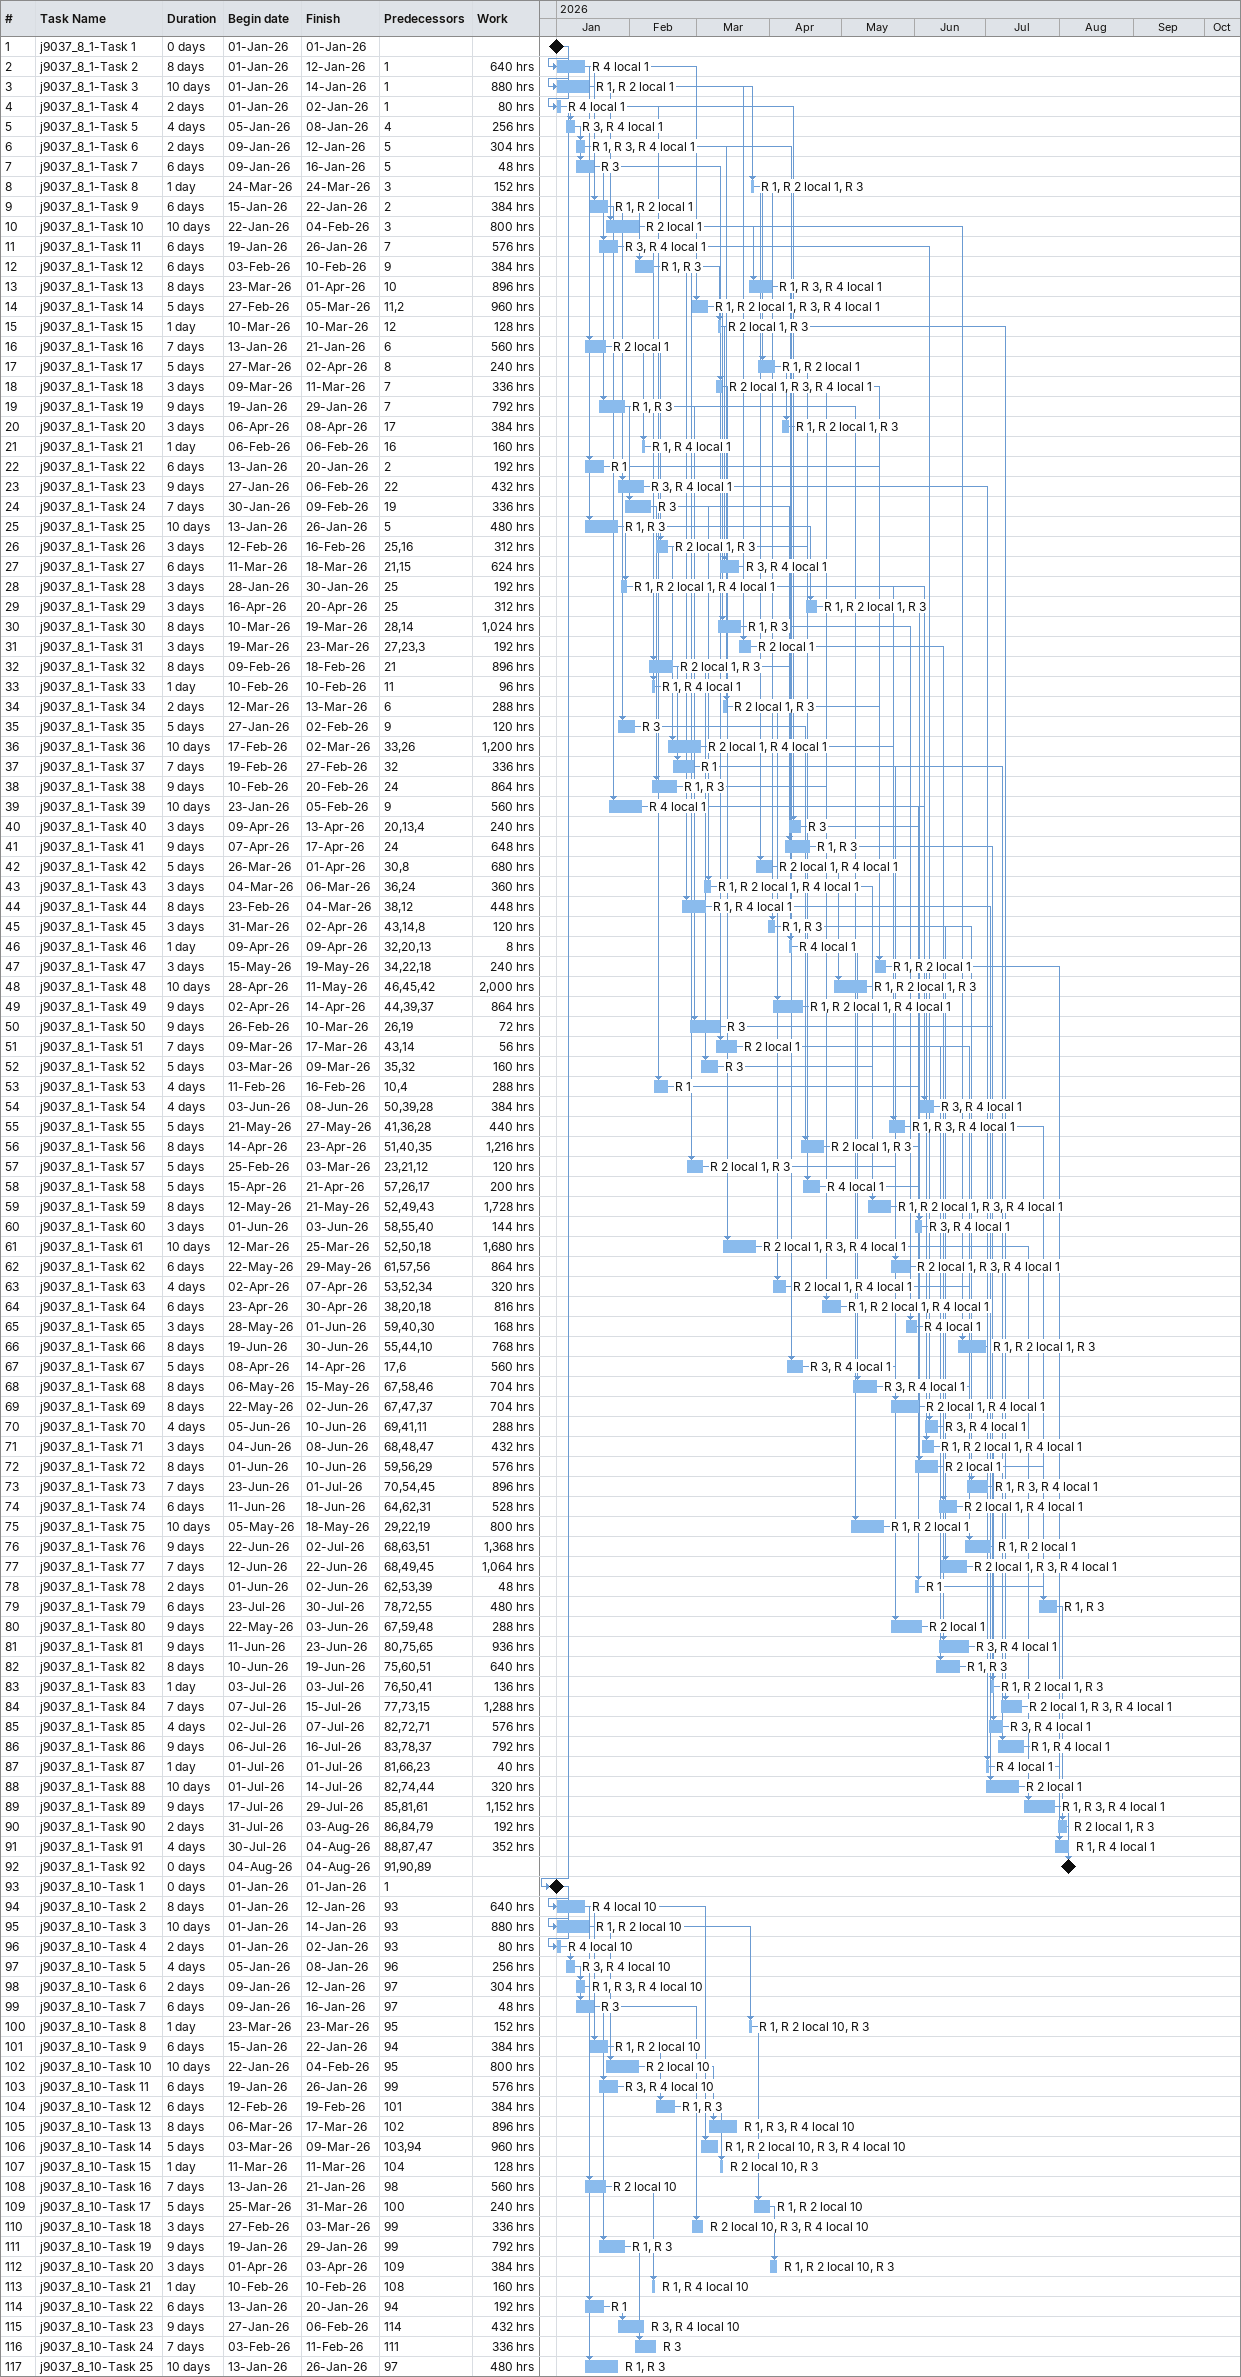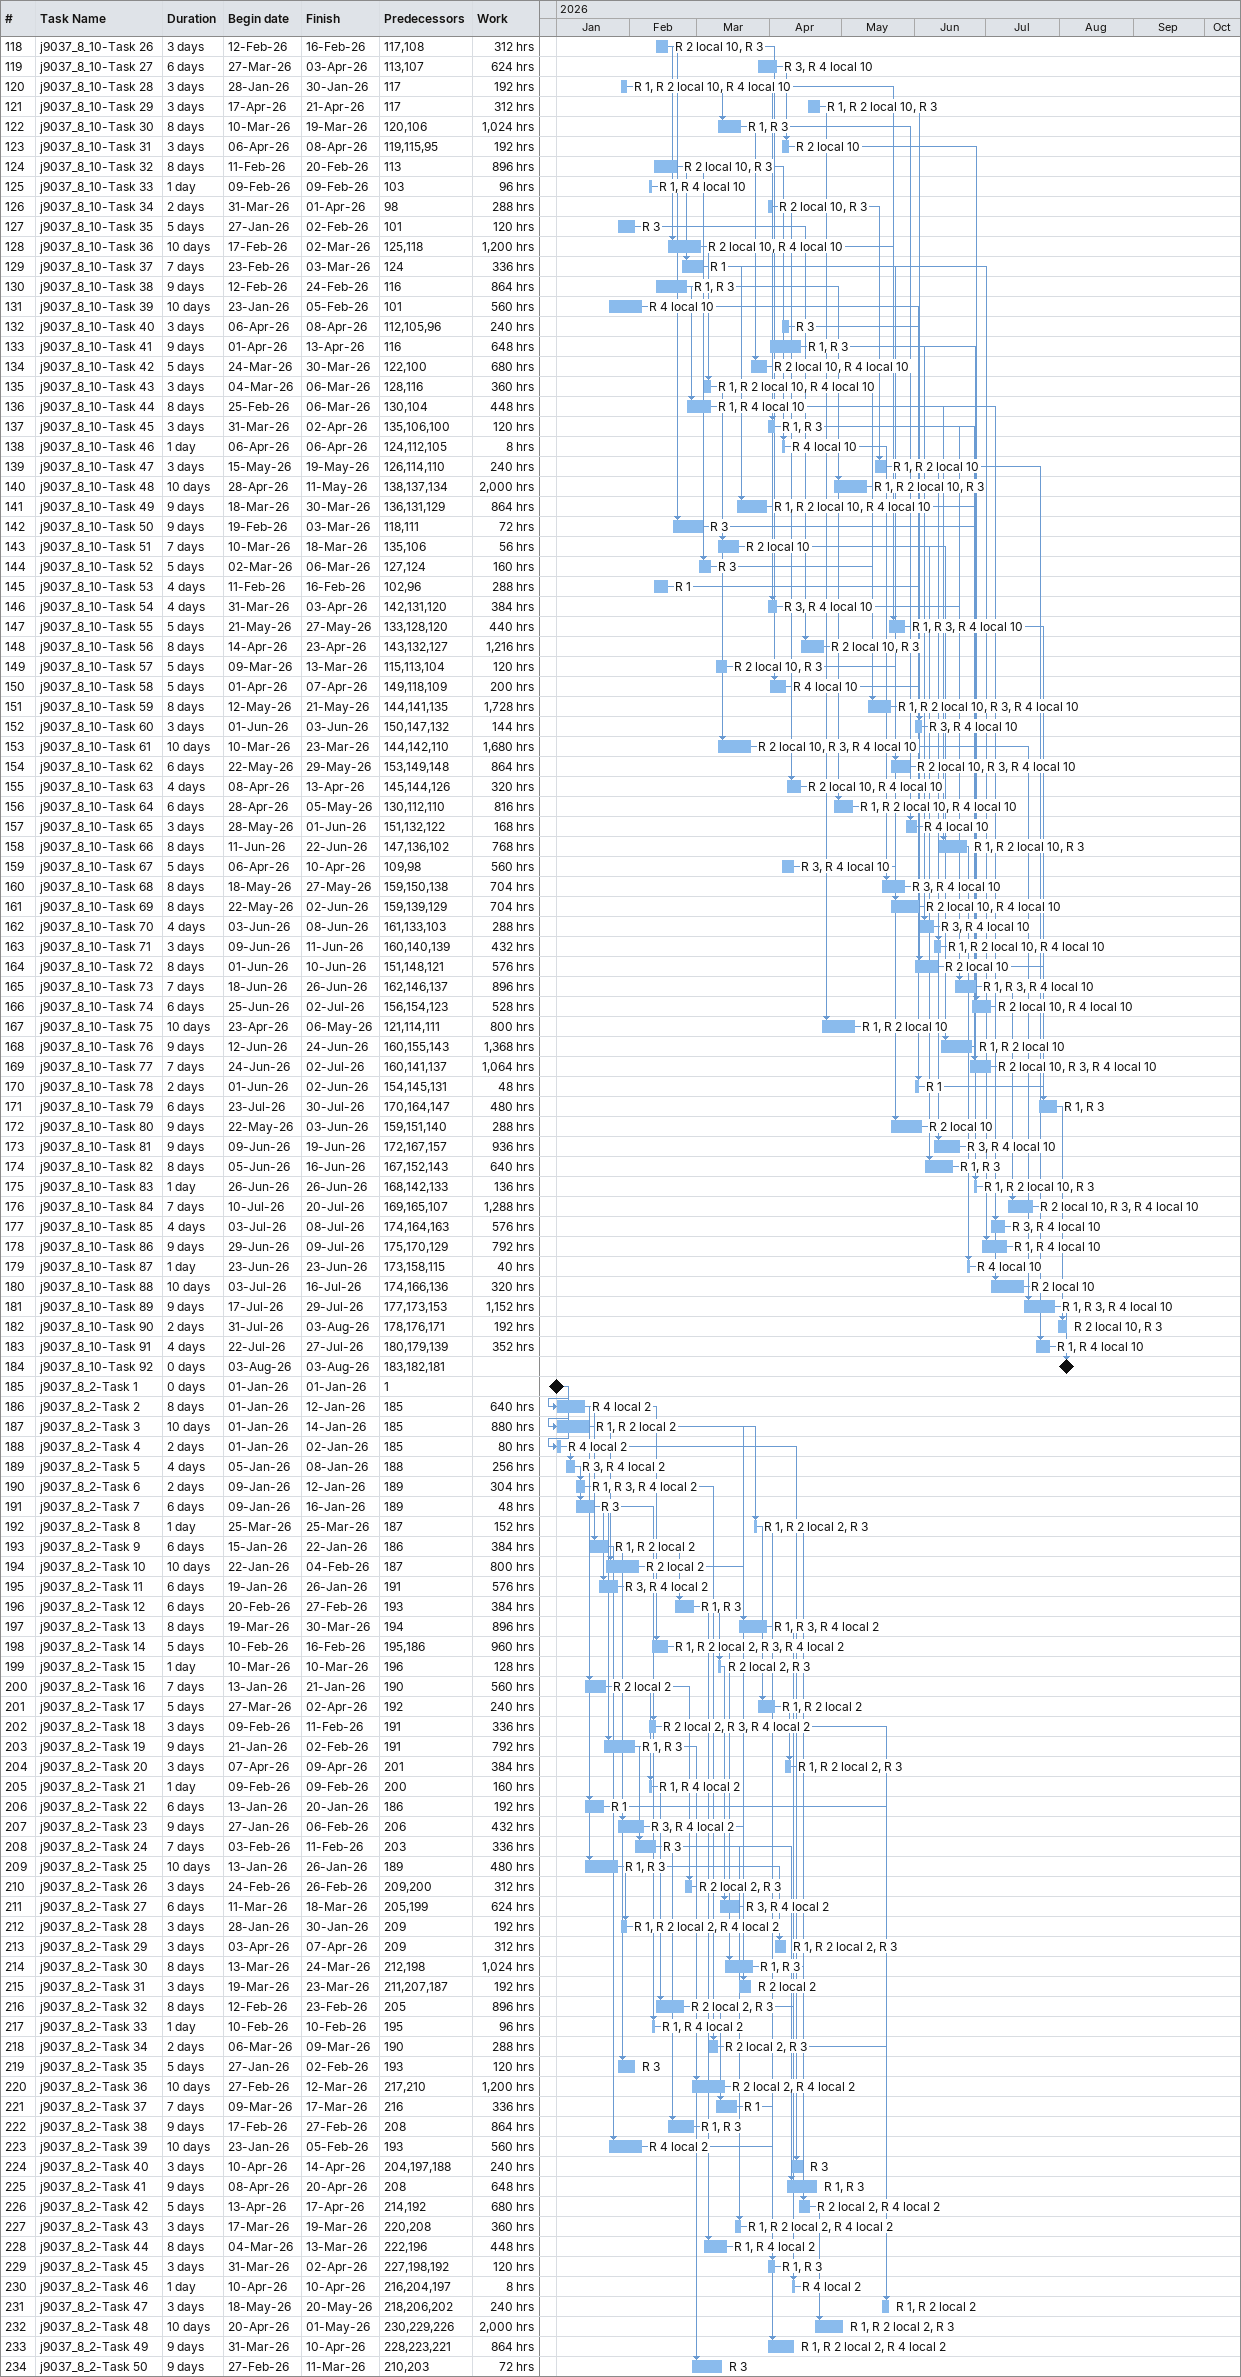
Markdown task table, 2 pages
| ID | Task | Duration | Start | Finish | Predecessors | Resources | Work (h) |
|---|---|---|---|---|---|---|---|
| 1 | j9037_8_1-Task 1 | 0d | 2026-01-01 | 2026-01-01 |  |  |  |
| 2 | j9037_8_1-Task 2 | 8d | 2026-01-01 | 2026-01-12 | 1 | R 4 local 1 | 640 |
| 3 | j9037_8_1-Task 3 | 10d | 2026-01-01 | 2026-01-14 | 1 | R 1, R 2 local 1 | 880 |
| 4 | j9037_8_1-Task 4 | 2d | 2026-01-01 | 2026-01-02 | 1 | R 4 local 1 | 80 |
| 5 | j9037_8_1-Task 5 | 4d | 2026-01-05 | 2026-01-08 | 4 | R 3, R 4 local 1 | 256 |
| 6 | j9037_8_1-Task 6 | 2d | 2026-01-09 | 2026-01-12 | 5 | R 1, R 3, R 4 local 1 | 304 |
| 7 | j9037_8_1-Task 7 | 6d | 2026-01-09 | 2026-01-16 | 5 | R 3 | 48 |
| 8 | j9037_8_1-Task 8 | 1d | 2026-03-24 | 2026-03-24 | 3 | R 1, R 2 local 1, R 3 | 152 |
| 9 | j9037_8_1-Task 9 | 6d | 2026-01-15 | 2026-01-22 | 2 | R 1, R 2 local 1 | 384 |
| 10 | j9037_8_1-Task 10 | 10d | 2026-01-22 | 2026-02-04 | 3 | R 2 local 1 | 800 |
| 11 | j9037_8_1-Task 11 | 6d | 2026-01-19 | 2026-01-26 | 7 | R 3, R 4 local 1 | 576 |
| 12 | j9037_8_1-Task 12 | 6d | 2026-02-03 | 2026-02-10 | 9 | R 1, R 3 | 384 |
| 13 | j9037_8_1-Task 13 | 8d | 2026-03-23 | 2026-04-01 | 10 | R 1, R 3, R 4 local 1 | 896 |
| 14 | j9037_8_1-Task 14 | 5d | 2026-02-27 | 2026-03-05 | 11, 2 | R 1, R 2 local 1, R 3, R 4 local 1 | 960 |
| 15 | j9037_8_1-Task 15 | 1d | 2026-03-10 | 2026-03-10 | 12 | R 2 local 1, R 3 | 128 |
| 16 | j9037_8_1-Task 16 | 7d | 2026-01-13 | 2026-01-21 | 6 | R 2 local 1 | 560 |
| 17 | j9037_8_1-Task 17 | 5d | 2026-03-27 | 2026-04-02 | 8 | R 1, R 2 local 1 | 240 |
| 18 | j9037_8_1-Task 18 | 3d | 2026-03-09 | 2026-03-11 | 7 | R 2 local 1, R 3, R 4 local 1 | 336 |
| 19 | j9037_8_1-Task 19 | 9d | 2026-01-19 | 2026-01-29 | 7 | R 1, R 3 | 792 |
| 20 | j9037_8_1-Task 20 | 3d | 2026-04-06 | 2026-04-08 | 17 | R 1, R 2 local 1, R 3 | 384 |
| 21 | j9037_8_1-Task 21 | 1d | 2026-02-06 | 2026-02-06 | 16 | R 1, R 4 local 1 | 160 |
| 22 | j9037_8_1-Task 22 | 6d | 2026-01-13 | 2026-01-20 | 2 | R 1 | 192 |
| 23 | j9037_8_1-Task 23 | 9d | 2026-01-27 | 2026-02-06 | 22 | R 3, R 4 local 1 | 432 |
| 24 | j9037_8_1-Task 24 | 7d | 2026-01-30 | 2026-02-09 | 19 | R 3 | 336 |
| 25 | j9037_8_1-Task 25 | 10d | 2026-01-13 | 2026-01-26 | 5 | R 1, R 3 | 480 |
| 26 | j9037_8_1-Task 26 | 3d | 2026-02-12 | 2026-02-16 | 25, 16 | R 2 local 1, R 3 | 312 |
| 27 | j9037_8_1-Task 27 | 6d | 2026-03-11 | 2026-03-18 | 21, 15 | R 3, R 4 local 1 | 624 |
| 28 | j9037_8_1-Task 28 | 3d | 2026-01-28 | 2026-01-30 | 25 | R 1, R 2 local 1, R 4 local 1 | 192 |
| 29 | j9037_8_1-Task 29 | 3d | 2026-04-16 | 2026-04-20 | 25 | R 1, R 2 local 1, R 3 | 312 |
| 30 | j9037_8_1-Task 30 | 8d | 2026-03-10 | 2026-03-19 | 28, 14 | R 1, R 3 | 1024 |
| 31 | j9037_8_1-Task 31 | 3d | 2026-03-19 | 2026-03-23 | 27, 23, 3 | R 2 local 1 | 192 |
| 32 | j9037_8_1-Task 32 | 8d | 2026-02-09 | 2026-02-18 | 21 | R 2 local 1, R 3 | 896 |
| 33 | j9037_8_1-Task 33 | 1d | 2026-02-10 | 2026-02-10 | 11 | R 1, R 4 local 1 | 96 |
| 34 | j9037_8_1-Task 34 | 2d | 2026-03-12 | 2026-03-13 | 6 | R 2 local 1, R 3 | 288 |
| 35 | j9037_8_1-Task 35 | 5d | 2026-01-27 | 2026-02-02 | 9 | R 3 | 120 |
| 36 | j9037_8_1-Task 36 | 10d | 2026-02-17 | 2026-03-02 | 33, 26 | R 2 local 1, R 4 local 1 | 1200 |
| 37 | j9037_8_1-Task 37 | 7d | 2026-02-19 | 2026-02-27 | 32 | R 1 | 336 |
| 38 | j9037_8_1-Task 38 | 9d | 2026-02-10 | 2026-02-20 | 24 | R 1, R 3 | 864 |
| 39 | j9037_8_1-Task 39 | 10d | 2026-01-23 | 2026-02-05 | 9 | R 4 local 1 | 560 |
| 40 | j9037_8_1-Task 40 | 3d | 2026-04-09 | 2026-04-13 | 20, 13, 4 | R 3 | 240 |
| 41 | j9037_8_1-Task 41 | 9d | 2026-04-07 | 2026-04-17 | 24 | R 1, R 3 | 648 |
| 42 | j9037_8_1-Task 42 | 5d | 2026-03-26 | 2026-04-01 | 30, 8 | R 2 local 1, R 4 local 1 | 680 |
| 43 | j9037_8_1-Task 43 | 3d | 2026-03-04 | 2026-03-06 | 36, 24 | R 1, R 2 local 1, R 4 local 1 | 360 |
| 44 | j9037_8_1-Task 44 | 8d | 2026-02-23 | 2026-03-04 | 38, 12 | R 1, R 4 local 1 | 448 |
| 45 | j9037_8_1-Task 45 | 3d | 2026-03-31 | 2026-04-02 | 43, 14, 8 | R 1, R 3 | 120 |
| 46 | j9037_8_1-Task 46 | 1d | 2026-04-09 | 2026-04-09 | 32, 20, 13 | R 4 local 1 | 8 |
| 47 | j9037_8_1-Task 47 | 3d | 2026-05-15 | 2026-05-19 | 34, 22, 18 | R 1, R 2 local 1 | 240 |
| 48 | j9037_8_1-Task 48 | 10d | 2026-04-28 | 2026-05-11 | 46, 45, 42 | R 1, R 2 local 1, R 3 | 2000 |
| 49 | j9037_8_1-Task 49 | 9d | 2026-04-02 | 2026-04-14 | 44, 39, 37 | R 1, R 2 local 1, R 4 local 1 | 864 |
| 50 | j9037_8_1-Task 50 | 9d | 2026-02-26 | 2026-03-10 | 26, 19 | R 3 | 72 |
| 51 | j9037_8_1-Task 51 | 7d | 2026-03-09 | 2026-03-17 | 43, 14 | R 2 local 1 | 56 |
| 52 | j9037_8_1-Task 52 | 5d | 2026-03-03 | 2026-03-09 | 35, 32 | R 3 | 160 |
| 53 | j9037_8_1-Task 53 | 4d | 2026-02-11 | 2026-02-16 | 10, 4 | R 1 | 288 |
| 54 | j9037_8_1-Task 54 | 4d | 2026-06-03 | 2026-06-08 | 50, 39, 28 | R 3, R 4 local 1 | 384 |
| 55 | j9037_8_1-Task 55 | 5d | 2026-05-21 | 2026-05-27 | 41, 36, 28 | R 1, R 3, R 4 local 1 | 440 |
| 56 | j9037_8_1-Task 56 | 8d | 2026-04-14 | 2026-04-23 | 51, 40, 35 | R 2 local 1, R 3 | 1216 |
| 57 | j9037_8_1-Task 57 | 5d | 2026-02-25 | 2026-03-03 | 23, 21, 12 | R 2 local 1, R 3 | 120 |
| 58 | j9037_8_1-Task 58 | 5d | 2026-04-15 | 2026-04-21 | 57, 26, 17 | R 4 local 1 | 200 |
| 59 | j9037_8_1-Task 59 | 8d | 2026-05-12 | 2026-05-21 | 52, 49, 43 | R 1, R 2 local 1, R 3, R 4 local 1 | 1728 |
| 60 | j9037_8_1-Task 60 | 3d | 2026-06-01 | 2026-06-03 | 58, 55, 40 | R 3, R 4 local 1 | 144 |
| 61 | j9037_8_1-Task 61 | 10d | 2026-03-12 | 2026-03-25 | 52, 50, 18 | R 2 local 1, R 3, R 4 local 1 | 1680 |
| 62 | j9037_8_1-Task 62 | 6d | 2026-05-22 | 2026-05-29 | 61, 57, 56 | R 2 local 1, R 3, R 4 local 1 | 864 |
| 63 | j9037_8_1-Task 63 | 4d | 2026-04-02 | 2026-04-07 | 53, 52, 34 | R 2 local 1, R 4 local 1 | 320 |
| 64 | j9037_8_1-Task 64 | 6d | 2026-04-23 | 2026-04-30 | 38, 20, 18 | R 1, R 2 local 1, R 4 local 1 | 816 |
| 65 | j9037_8_1-Task 65 | 3d | 2026-05-28 | 2026-06-01 | 59, 40, 30 | R 4 local 1 | 168 |
| 66 | j9037_8_1-Task 66 | 8d | 2026-06-19 | 2026-06-30 | 55, 44, 10 | R 1, R 2 local 1, R 3 | 768 |
| 67 | j9037_8_1-Task 67 | 5d | 2026-04-08 | 2026-04-14 | 17, 6 | R 3, R 4 local 1 | 560 |
| 68 | j9037_8_1-Task 68 | 8d | 2026-05-06 | 2026-05-15 | 67, 58, 46 | R 3, R 4 local 1 | 704 |
| 69 | j9037_8_1-Task 69 | 8d | 2026-05-22 | 2026-06-02 | 67, 47, 37 | R 2 local 1, R 4 local 1 | 704 |
| 70 | j9037_8_1-Task 70 | 4d | 2026-06-05 | 2026-06-10 | 69, 41, 11 | R 3, R 4 local 1 | 288 |
| 71 | j9037_8_1-Task 71 | 3d | 2026-06-04 | 2026-06-08 | 68, 48, 47 | R 1, R 2 local 1, R 4 local 1 | 432 |
| 72 | j9037_8_1-Task 72 | 8d | 2026-06-01 | 2026-06-10 | 59, 56, 29 | R 2 local 1 | 576 |
| 73 | j9037_8_1-Task 73 | 7d | 2026-06-23 | 2026-07-01 | 70, 54, 45 | R 1, R 3, R 4 local 1 | 896 |
| 74 | j9037_8_1-Task 74 | 6d | 2026-06-11 | 2026-06-18 | 64, 62, 31 | R 2 local 1, R 4 local 1 | 528 |
| 75 | j9037_8_1-Task 75 | 10d | 2026-05-05 | 2026-05-18 | 29, 22, 19 | R 1, R 2 local 1 | 800 |
| 76 | j9037_8_1-Task 76 | 9d | 2026-06-22 | 2026-07-02 | 68, 63, 51 | R 1, R 2 local 1 | 1368 |
| 77 | j9037_8_1-Task 77 | 7d | 2026-06-12 | 2026-06-22 | 68, 49, 45 | R 2 local 1, R 3, R 4 local 1 | 1064 |
| 78 | j9037_8_1-Task 78 | 2d | 2026-06-01 | 2026-06-02 | 62, 53, 39 | R 1 | 48 |
| 79 | j9037_8_1-Task 79 | 6d | 2026-07-23 | 2026-07-30 | 78, 72, 55 | R 1, R 3 | 480 |
| 80 | j9037_8_1-Task 80 | 9d | 2026-05-22 | 2026-06-03 | 67, 59, 48 | R 2 local 1 | 288 |
| 81 | j9037_8_1-Task 81 | 9d | 2026-06-11 | 2026-06-23 | 80, 75, 65 | R 3, R 4 local 1 | 936 |
| 82 | j9037_8_1-Task 82 | 8d | 2026-06-10 | 2026-06-19 | 75, 60, 51 | R 1, R 3 | 640 |
| 83 | j9037_8_1-Task 83 | 1d | 2026-07-03 | 2026-07-03 | 76, 50, 41 | R 1, R 2 local 1, R 3 | 136 |
| 84 | j9037_8_1-Task 84 | 7d | 2026-07-07 | 2026-07-15 | 77, 73, 15 | R 2 local 1, R 3, R 4 local 1 | 1288 |
| 85 | j9037_8_1-Task 85 | 4d | 2026-07-02 | 2026-07-07 | 82, 72, 71 | R 3, R 4 local 1 | 576 |
| 86 | j9037_8_1-Task 86 | 9d | 2026-07-06 | 2026-07-16 | 83, 78, 37 | R 1, R 4 local 1 | 792 |
| 87 | j9037_8_1-Task 87 | 1d | 2026-07-01 | 2026-07-01 | 81, 66, 23 | R 4 local 1 | 40 |
| 88 | j9037_8_1-Task 88 | 10d | 2026-07-01 | 2026-07-14 | 82, 74, 44 | R 2 local 1 | 320 |
| 89 | j9037_8_1-Task 89 | 9d | 2026-07-17 | 2026-07-29 | 85, 81, 61 | R 1, R 3, R 4 local 1 | 1152 |
| 90 | j9037_8_1-Task 90 | 2d | 2026-07-31 | 2026-08-03 | 86, 84, 79 | R 2 local 1, R 3 | 192 |
| 91 | j9037_8_1-Task 91 | 4d | 2026-07-30 | 2026-08-04 | 88, 87, 47 | R 1, R 4 local 1 | 352 |
| 92 | j9037_8_1-Task 92 | 0d | 2026-08-04 | 2026-08-04 | 91, 90, 89 |  |  |
| 93 | j9037_8_10-Task 1 | 0d | 2026-01-01 | 2026-01-01 | 1 |  |  |
| 94 | j9037_8_10-Task 2 | 8d | 2026-01-01 | 2026-01-12 | 93 | R 4 local 10 | 640 |
| 95 | j9037_8_10-Task 3 | 10d | 2026-01-01 | 2026-01-14 | 93 | R 1, R 2 local 10 | 880 |
| 96 | j9037_8_10-Task 4 | 2d | 2026-01-01 | 2026-01-02 | 93 | R 4 local 10 | 80 |
| 97 | j9037_8_10-Task 5 | 4d | 2026-01-05 | 2026-01-08 | 96 | R 3, R 4 local 10 | 256 |
| 98 | j9037_8_10-Task 6 | 2d | 2026-01-09 | 2026-01-12 | 97 | R 1, R 3, R 4 local 10 | 304 |
| 99 | j9037_8_10-Task 7 | 6d | 2026-01-09 | 2026-01-16 | 97 | R 3 | 48 |
| 100 | j9037_8_10-Task 8 | 1d | 2026-03-23 | 2026-03-23 | 95 | R 1, R 2 local 10, R 3 | 152 |
| 101 | j9037_8_10-Task 9 | 6d | 2026-01-15 | 2026-01-22 | 94 | R 1, R 2 local 10 | 384 |
| 102 | j9037_8_10-Task 10 | 10d | 2026-01-22 | 2026-02-04 | 95 | R 2 local 10 | 800 |
| 103 | j9037_8_10-Task 11 | 6d | 2026-01-19 | 2026-01-26 | 99 | R 3, R 4 local 10 | 576 |
| 104 | j9037_8_10-Task 12 | 6d | 2026-02-12 | 2026-02-19 | 101 | R 1, R 3 | 384 |
| 105 | j9037_8_10-Task 13 | 8d | 2026-03-06 | 2026-03-17 | 102 | R 1, R 3, R 4 local 10 | 896 |
| 106 | j9037_8_10-Task 14 | 5d | 2026-03-03 | 2026-03-09 | 103, 94 | R 1, R 2 local 10, R 3, R 4 local 10 | 960 |
| 107 | j9037_8_10-Task 15 | 1d | 2026-03-11 | 2026-03-11 | 104 | R 2 local 10, R 3 | 128 |
| 108 | j9037_8_10-Task 16 | 7d | 2026-01-13 | 2026-01-21 | 98 | R 2 local 10 | 560 |
| 109 | j9037_8_10-Task 17 | 5d | 2026-03-25 | 2026-03-31 | 100 | R 1, R 2 local 10 | 240 |
| 110 | j9037_8_10-Task 18 | 3d | 2026-02-27 | 2026-03-03 | 99 | R 2 local 10, R 3, R 4 local 10 | 336 |
| 111 | j9037_8_10-Task 19 | 9d | 2026-01-19 | 2026-01-29 | 99 | R 1, R 3 | 792 |
| 112 | j9037_8_10-Task 20 | 3d | 2026-04-01 | 2026-04-03 | 109 | R 1, R 2 local 10, R 3 | 384 |
| 113 | j9037_8_10-Task 21 | 1d | 2026-02-10 | 2026-02-10 | 108 | R 1, R 4 local 10 | 160 |
| 114 | j9037_8_10-Task 22 | 6d | 2026-01-13 | 2026-01-20 | 94 | R 1 | 192 |
| 115 | j9037_8_10-Task 23 | 9d | 2026-01-27 | 2026-02-06 | 114 | R 3, R 4 local 10 | 432 |
| 116 | j9037_8_10-Task 24 | 7d | 2026-02-03 | 2026-02-11 | 111 | R 3 | 336 |
| 117 | j9037_8_10-Task 25 | 10d | 2026-01-13 | 2026-01-26 | 97 | R 1, R 3 | 480 |
| 118 | j9037_8_10-Task 26 | 3d | 2026-02-12 | 2026-02-16 | 117, 108 | R 2 local 10, R 3 | 312 |
| 119 | j9037_8_10-Task 27 | 6d | 2026-03-27 | 2026-04-03 | 113, 107 | R 3, R 4 local 10 | 624 |
| 120 | j9037_8_10-Task 28 | 3d | 2026-01-28 | 2026-01-30 | 117 | R 1, R 2 local 10, R 4 local 10 | 192 |
| 121 | j9037_8_10-Task 29 | 3d | 2026-04-17 | 2026-04-21 | 117 | R 1, R 2 local 10, R 3 | 312 |
| 122 | j9037_8_10-Task 30 | 8d | 2026-03-10 | 2026-03-19 | 120, 106 | R 1, R 3 | 1024 |
| 123 | j9037_8_10-Task 31 | 3d | 2026-04-06 | 2026-04-08 | 119, 115, 95 | R 2 local 10 | 192 |
| 124 | j9037_8_10-Task 32 | 8d | 2026-02-11 | 2026-02-20 | 113 | R 2 local 10, R 3 | 896 |
| 125 | j9037_8_10-Task 33 | 1d | 2026-02-09 | 2026-02-09 | 103 | R 1, R 4 local 10 | 96 |
| 126 | j9037_8_10-Task 34 | 2d | 2026-03-31 | 2026-04-01 | 98 | R 2 local 10, R 3 | 288 |
| 127 | j9037_8_10-Task 35 | 5d | 2026-01-27 | 2026-02-02 | 101 | R 3 | 120 |
| 128 | j9037_8_10-Task 36 | 10d | 2026-02-17 | 2026-03-02 | 125, 118 | R 2 local 10, R 4 local 10 | 1200 |
| 129 | j9037_8_10-Task 37 | 7d | 2026-02-23 | 2026-03-03 | 124 | R 1 | 336 |
| 130 | j9037_8_10-Task 38 | 9d | 2026-02-12 | 2026-02-24 | 116 | R 1, R 3 | 864 |
| 131 | j9037_8_10-Task 39 | 10d | 2026-01-23 | 2026-02-05 | 101 | R 4 local 10 | 560 |
| 132 | j9037_8_10-Task 40 | 3d | 2026-04-06 | 2026-04-08 | 112, 105, 96 | R 3 | 240 |
| 133 | j9037_8_10-Task 41 | 9d | 2026-04-01 | 2026-04-13 | 116 | R 1, R 3 | 648 |
| 134 | j9037_8_10-Task 42 | 5d | 2026-03-24 | 2026-03-30 | 122, 100 | R 2 local 10, R 4 local 10 | 680 |
| 135 | j9037_8_10-Task 43 | 3d | 2026-03-04 | 2026-03-06 | 128, 116 | R 1, R 2 local 10, R 4 local 10 | 360 |
| 136 | j9037_8_10-Task 44 | 8d | 2026-02-25 | 2026-03-06 | 130, 104 | R 1, R 4 local 10 | 448 |
| 137 | j9037_8_10-Task 45 | 3d | 2026-03-31 | 2026-04-02 | 135, 106, 100 | R 1, R 3 | 120 |
| 138 | j9037_8_10-Task 46 | 1d | 2026-04-06 | 2026-04-06 | 124, 112, 105 | R 4 local 10 | 8 |
| 139 | j9037_8_10-Task 47 | 3d | 2026-05-15 | 2026-05-19 | 126, 114, 110 | R 1, R 2 local 10 | 240 |
| 140 | j9037_8_10-Task 48 | 10d | 2026-04-28 | 2026-05-11 | 138, 137, 134 | R 1, R 2 local 10, R 3 | 2000 |
| 141 | j9037_8_10-Task 49 | 9d | 2026-03-18 | 2026-03-30 | 136, 131, 129 | R 1, R 2 local 10, R 4 local 10 | 864 |
| 142 | j9037_8_10-Task 50 | 9d | 2026-02-19 | 2026-03-03 | 118, 111 | R 3 | 72 |
| 143 | j9037_8_10-Task 51 | 7d | 2026-03-10 | 2026-03-18 | 135, 106 | R 2 local 10 | 56 |
| 144 | j9037_8_10-Task 52 | 5d | 2026-03-02 | 2026-03-06 | 127, 124 | R 3 | 160 |
| 145 | j9037_8_10-Task 53 | 4d | 2026-02-11 | 2026-02-16 | 102, 96 | R 1 | 288 |
| 146 | j9037_8_10-Task 54 | 4d | 2026-03-31 | 2026-04-03 | 142, 131, 120 | R 3, R 4 local 10 | 384 |
| 147 | j9037_8_10-Task 55 | 5d | 2026-05-21 | 2026-05-27 | 133, 128, 120 | R 1, R 3, R 4 local 10 | 440 |
| 148 | j9037_8_10-Task 56 | 8d | 2026-04-14 | 2026-04-23 | 143, 132, 127 | R 2 local 10, R 3 | 1216 |
| 149 | j9037_8_10-Task 57 | 5d | 2026-03-09 | 2026-03-13 | 115, 113, 104 | R 2 local 10, R 3 | 120 |
| 150 | j9037_8_10-Task 58 | 5d | 2026-04-01 | 2026-04-07 | 149, 118, 109 | R 4 local 10 | 200 |
| 151 | j9037_8_10-Task 59 | 8d | 2026-05-12 | 2026-05-21 | 144, 141, 135 | R 1, R 2 local 10, R 3, R 4 local 10 | 1728 |
| 152 | j9037_8_10-Task 60 | 3d | 2026-06-01 | 2026-06-03 | 150, 147, 132 | R 3, R 4 local 10 | 144 |
| 153 | j9037_8_10-Task 61 | 10d | 2026-03-10 | 2026-03-23 | 144, 142, 110 | R 2 local 10, R 3, R 4 local 10 | 1680 |
| 154 | j9037_8_10-Task 62 | 6d | 2026-05-22 | 2026-05-29 | 153, 149, 148 | R 2 local 10, R 3, R 4 local 10 | 864 |
| 155 | j9037_8_10-Task 63 | 4d | 2026-04-08 | 2026-04-13 | 145, 144, 126 | R 2 local 10, R 4 local 10 | 320 |
| 156 | j9037_8_10-Task 64 | 6d | 2026-04-28 | 2026-05-05 | 130, 112, 110 | R 1, R 2 local 10, R 4 local 10 | 816 |
| 157 | j9037_8_10-Task 65 | 3d | 2026-05-28 | 2026-06-01 | 151, 132, 122 | R 4 local 10 | 168 |
| 158 | j9037_8_10-Task 66 | 8d | 2026-06-11 | 2026-06-22 | 147, 136, 102 | R 1, R 2 local 10, R 3 | 768 |
| 159 | j9037_8_10-Task 67 | 5d | 2026-04-06 | 2026-04-10 | 109, 98 | R 3, R 4 local 10 | 560 |
| 160 | j9037_8_10-Task 68 | 8d | 2026-05-18 | 2026-05-27 | 159, 150, 138 | R 3, R 4 local 10 | 704 |
| 161 | j9037_8_10-Task 69 | 8d | 2026-05-22 | 2026-06-02 | 159, 139, 129 | R 2 local 10, R 4 local 10 | 704 |
| 162 | j9037_8_10-Task 70 | 4d | 2026-06-03 | 2026-06-08 | 161, 133, 103 | R 3, R 4 local 10 | 288 |
| 163 | j9037_8_10-Task 71 | 3d | 2026-06-09 | 2026-06-11 | 160, 140, 139 | R 1, R 2 local 10, R 4 local 10 | 432 |
| 164 | j9037_8_10-Task 72 | 8d | 2026-06-01 | 2026-06-10 | 151, 148, 121 | R 2 local 10 | 576 |
| 165 | j9037_8_10-Task 73 | 7d | 2026-06-18 | 2026-06-26 | 162, 146, 137 | R 1, R 3, R 4 local 10 | 896 |
| 166 | j9037_8_10-Task 74 | 6d | 2026-06-25 | 2026-07-02 | 156, 154, 123 | R 2 local 10, R 4 local 10 | 528 |
| 167 | j9037_8_10-Task 75 | 10d | 2026-04-23 | 2026-05-06 | 121, 114, 111 | R 1, R 2 local 10 | 800 |
| 168 | j9037_8_10-Task 76 | 9d | 2026-06-12 | 2026-06-24 | 160, 155, 143 | R 1, R 2 local 10 | 1368 |
| 169 | j9037_8_10-Task 77 | 7d | 2026-06-24 | 2026-07-02 | 160, 141, 137 | R 2 local 10, R 3, R 4 local 10 | 1064 |
| 170 | j9037_8_10-Task 78 | 2d | 2026-06-01 | 2026-06-02 | 154, 145, 131 | R 1 | 48 |
| 171 | j9037_8_10-Task 79 | 6d | 2026-07-23 | 2026-07-30 | 170, 164, 147 | R 1, R 3 | 480 |
| 172 | j9037_8_10-Task 80 | 9d | 2026-05-22 | 2026-06-03 | 159, 151, 140 | R 2 local 10 | 288 |
| 173 | j9037_8_10-Task 81 | 9d | 2026-06-09 | 2026-06-19 | 172, 167, 157 | R 3, R 4 local 10 | 936 |
| 174 | j9037_8_10-Task 82 | 8d | 2026-06-05 | 2026-06-16 | 167, 152, 143 | R 1, R 3 | 640 |
| 175 | j9037_8_10-Task 83 | 1d | 2026-06-26 | 2026-06-26 | 168, 142, 133 | R 1, R 2 local 10, R 3 | 136 |
| 176 | j9037_8_10-Task 84 | 7d | 2026-07-10 | 2026-07-20 | 169, 165, 107 | R 2 local 10, R 3, R 4 local 10 | 1288 |
| 177 | j9037_8_10-Task 85 | 4d | 2026-07-03 | 2026-07-08 | 174, 164, 163 | R 3, R 4 local 10 | 576 |
| 178 | j9037_8_10-Task 86 | 9d | 2026-06-29 | 2026-07-09 | 175, 170, 129 | R 1, R 4 local 10 | 792 |
| 179 | j9037_8_10-Task 87 | 1d | 2026-06-23 | 2026-06-23 | 173, 158, 115 | R 4 local 10 | 40 |
| 180 | j9037_8_10-Task 88 | 10d | 2026-07-03 | 2026-07-16 | 174, 166, 136 | R 2 local 10 | 320 |
| 181 | j9037_8_10-Task 89 | 9d | 2026-07-17 | 2026-07-29 | 177, 173, 153 | R 1, R 3, R 4 local 10 | 1152 |
| 182 | j9037_8_10-Task 90 | 2d | 2026-07-31 | 2026-08-03 | 178, 176, 171 | R 2 local 10, R 3 | 192 |
| 183 | j9037_8_10-Task 91 | 4d | 2026-07-22 | 2026-07-27 | 180, 179, 139 | R 1, R 4 local 10 | 352 |
| 184 | j9037_8_10-Task 92 | 0d | 2026-08-03 | 2026-08-03 | 183, 182, 181 |  |  |
| 185 | j9037_8_2-Task 1 | 0d | 2026-01-01 | 2026-01-01 | 1 |  |  |
| 186 | j9037_8_2-Task 2 | 8d | 2026-01-01 | 2026-01-12 | 185 | R 4 local 2 | 640 |
| 187 | j9037_8_2-Task 3 | 10d | 2026-01-01 | 2026-01-14 | 185 | R 1, R 2 local 2 | 880 |
| 188 | j9037_8_2-Task 4 | 2d | 2026-01-01 | 2026-01-02 | 185 | R 4 local 2 | 80 |
| 189 | j9037_8_2-Task 5 | 4d | 2026-01-05 | 2026-01-08 | 188 | R 3, R 4 local 2 | 256 |
| 190 | j9037_8_2-Task 6 | 2d | 2026-01-09 | 2026-01-12 | 189 | R 1, R 3, R 4 local 2 | 304 |
| 191 | j9037_8_2-Task 7 | 6d | 2026-01-09 | 2026-01-16 | 189 | R 3 | 48 |
| 192 | j9037_8_2-Task 8 | 1d | 2026-03-25 | 2026-03-25 | 187 | R 1, R 2 local 2, R 3 | 152 |
| 193 | j9037_8_2-Task 9 | 6d | 2026-01-15 | 2026-01-22 | 186 | R 1, R 2 local 2 | 384 |
| 194 | j9037_8_2-Task 10 | 10d | 2026-01-22 | 2026-02-04 | 187 | R 2 local 2 | 800 |
| 195 | j9037_8_2-Task 11 | 6d | 2026-01-19 | 2026-01-26 | 191 | R 3, R 4 local 2 | 576 |
| 196 | j9037_8_2-Task 12 | 6d | 2026-02-20 | 2026-02-27 | 193 | R 1, R 3 | 384 |
| 197 | j9037_8_2-Task 13 | 8d | 2026-03-19 | 2026-03-30 | 194 | R 1, R 3, R 4 local 2 | 896 |
| 198 | j9037_8_2-Task 14 | 5d | 2026-02-10 | 2026-02-16 | 195, 186 | R 1, R 2 local 2, R 3, R 4 local 2 | 960 |
| 199 | j9037_8_2-Task 15 | 1d | 2026-03-10 | 2026-03-10 | 196 | R 2 local 2, R 3 | 128 |
| 200 | j9037_8_2-Task 16 | 7d | 2026-01-13 | 2026-01-21 | 190 | R 2 local 2 | 560 |
| 201 | j9037_8_2-Task 17 | 5d | 2026-03-27 | 2026-04-02 | 192 | R 1, R 2 local 2 | 240 |
| 202 | j9037_8_2-Task 18 | 3d | 2026-02-09 | 2026-02-11 | 191 | R 2 local 2, R 3, R 4 local 2 | 336 |
| 203 | j9037_8_2-Task 19 | 9d | 2026-01-21 | 2026-02-02 | 191 | R 1, R 3 | 792 |
| 204 | j9037_8_2-Task 20 | 3d | 2026-04-07 | 2026-04-09 | 201 | R 1, R 2 local 2, R 3 | 384 |
| 205 | j9037_8_2-Task 21 | 1d | 2026-02-09 | 2026-02-09 | 200 | R 1, R 4 local 2 | 160 |
| 206 | j9037_8_2-Task 22 | 6d | 2026-01-13 | 2026-01-20 | 186 | R 1 | 192 |
| 207 | j9037_8_2-Task 23 | 9d | 2026-01-27 | 2026-02-06 | 206 | R 3, R 4 local 2 | 432 |
| 208 | j9037_8_2-Task 24 | 7d | 2026-02-03 | 2026-02-11 | 203 | R 3 | 336 |
| 209 | j9037_8_2-Task 25 | 10d | 2026-01-13 | 2026-01-26 | 189 | R 1, R 3 | 480 |
| 210 | j9037_8_2-Task 26 | 3d | 2026-02-24 | 2026-02-26 | 209, 200 | R 2 local 2, R 3 | 312 |
| 211 | j9037_8_2-Task 27 | 6d | 2026-03-11 | 2026-03-18 | 205, 199 | R 3, R 4 local 2 | 624 |
| 212 | j9037_8_2-Task 28 | 3d | 2026-01-28 | 2026-01-30 | 209 | R 1, R 2 local 2, R 4 local 2 | 192 |
| 213 | j9037_8_2-Task 29 | 3d | 2026-04-03 | 2026-04-07 | 209 | R 1, R 2 local 2, R 3 | 312 |
| 214 | j9037_8_2-Task 30 | 8d | 2026-03-13 | 2026-03-24 | 212, 198 | R 1, R 3 | 1024 |
| 215 | j9037_8_2-Task 31 | 3d | 2026-03-19 | 2026-03-23 | 211, 207, 187 | R 2 local 2 | 192 |
| 216 | j9037_8_2-Task 32 | 8d | 2026-02-12 | 2026-02-23 | 205 | R 2 local 2, R 3 | 896 |
| 217 | j9037_8_2-Task 33 | 1d | 2026-02-10 | 2026-02-10 | 195 | R 1, R 4 local 2 | 96 |
| 218 | j9037_8_2-Task 34 | 2d | 2026-03-06 | 2026-03-09 | 190 | R 2 local 2, R 3 | 288 |
| 219 | j9037_8_2-Task 35 | 5d | 2026-01-27 | 2026-02-02 | 193 | R 3 | 120 |
| 220 | j9037_8_2-Task 36 | 10d | 2026-02-27 | 2026-03-12 | 217, 210 | R 2 local 2, R 4 local 2 | 1200 |
| 221 | j9037_8_2-Task 37 | 7d | 2026-03-09 | 2026-03-17 | 216 | R 1 | 336 |
| 222 | j9037_8_2-Task 38 | 9d | 2026-02-17 | 2026-02-27 | 208 | R 1, R 3 | 864 |
| 223 | j9037_8_2-Task 39 | 10d | 2026-01-23 | 2026-02-05 | 193 | R 4 local 2 | 560 |
| 224 | j9037_8_2-Task 40 | 3d | 2026-04-10 | 2026-04-14 | 204, 197, 188 | R 3 | 240 |
| 225 | j9037_8_2-Task 41 | 9d | 2026-04-08 | 2026-04-20 | 208 | R 1, R 3 | 648 |
| 226 | j9037_8_2-Task 42 | 5d | 2026-04-13 | 2026-04-17 | 214, 192 | R 2 local 2, R 4 local 2 | 680 |
| 227 | j9037_8_2-Task 43 | 3d | 2026-03-17 | 2026-03-19 | 220, 208 | R 1, R 2 local 2, R 4 local 2 | 360 |
| 228 | j9037_8_2-Task 44 | 8d | 2026-03-04 | 2026-03-13 | 222, 196 | R 1, R 4 local 2 | 448 |
| 229 | j9037_8_2-Task 45 | 3d | 2026-03-31 | 2026-04-02 | 227, 198, 192 | R 1, R 3 | 120 |
| 230 | j9037_8_2-Task 46 | 1d | 2026-04-10 | 2026-04-10 | 216, 204, 197 | R 4 local 2 | 8 |
| 231 | j9037_8_2-Task 47 | 3d | 2026-05-18 | 2026-05-20 | 218, 206, 202 | R 1, R 2 local 2 | 240 |
| 232 | j9037_8_2-Task 48 | 10d | 2026-04-20 | 2026-05-01 | 230, 229, 226 | R 1, R 2 local 2, R 3 | 2000 |
| 233 | j9037_8_2-Task 49 | 9d | 2026-03-31 | 2026-04-10 | 228, 223, 221 | R 1, R 2 local 2, R 4 local 2 | 864 |
| 234 | j9037_8_2-Task 50 | 9d | 2026-02-27 | 2026-03-11 | 210, 203 | R 3 | 72 |
